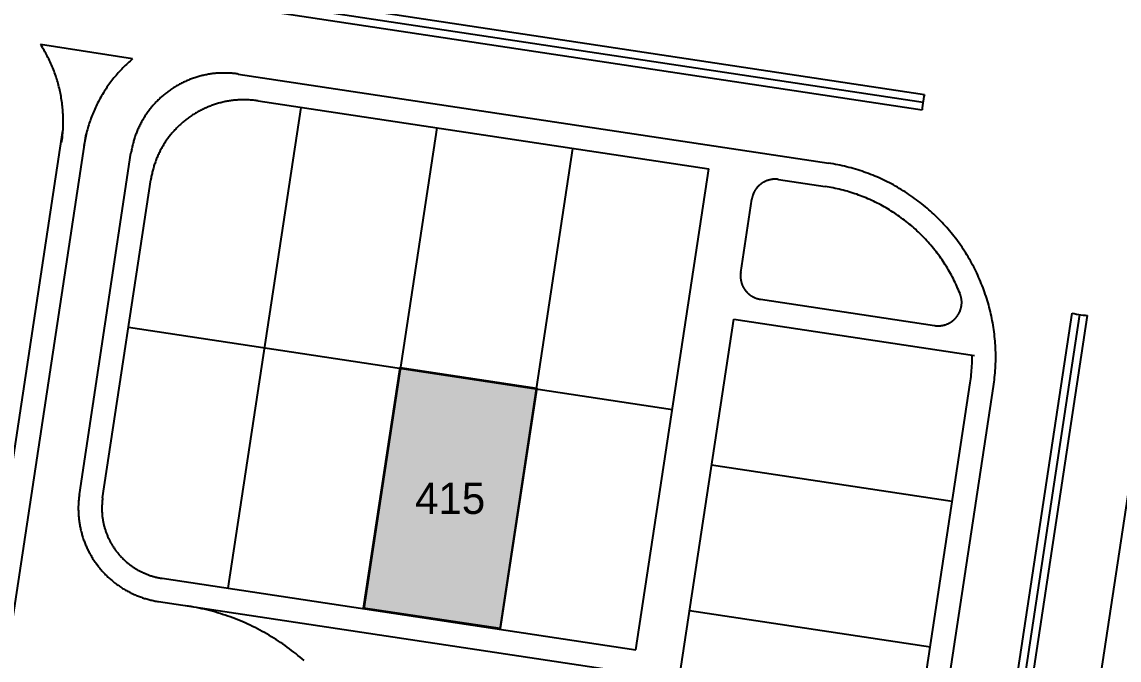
# Model space of a CAD drawing. Header units: metres. Extents: x 680594 to 684853, y 828874 to 830078.
# Drawn here: x 681529.5 to 681669.2, y 829694.5 to 829775.8 of the extents above; entities that cross this region are included whole.
import ezdxf
from ezdxf.enums import TextEntityAlignment as Align

# ---------------------------------------------------------------- set-up
doc = ezdxf.new("R2010")
doc.units = ezdxf.units.M
for name, color, linetype in [('PLOT_LINES', 7, 'Continuous'), ('PLOT_NUMBERS', 7, 'Continuous'), ('SELECTED_PLOTS', 3, 'Continuous')]:
    doc.layers.add(name, color=color, linetype=linetype)

msp = doc.modelspace()

# ---------------------------------------------------------------- hatches: boundary and pattern name
at = {"layer": 'SELECTED_PLOTS'}
h = msp.add_hatch(color=3, dxfattribs=at)
h.dxf.hatch_style = 1
h.paths.add_polyline_path([(681595.06, 829729.11), (681590.43, 829698.48), (681573.01, 829701.07), (681577.67, 829731.75)])

# ---------------------------------------------------------------- linework, layer by layer
at = {"layer": 'PLOT_LINES'}
for points in [[(680992.67, 829864.11), (681644.26, 829765.59)], [(680992.67, 829864.11), (681644.26, 829765.59)], [(681006.12, 829863.09), (681644.43, 829766.58)], [(681007.11, 829860.91), (681644.13, 829764.6)], [(681534.57, 829760.43), (681534.6, 829760.64), (681534.63, 829760.85), (681534.66, 829761.06), (681534.68, 829761.27), (681534.7, 829761.48), (681534.72, 829761.69), (681534.73, 829761.9), (681534.75, 829762.11), (681534.76, 829762.32), (681534.77, 829762.53), (681534.77, 829762.74), (681534.77, 829762.95), (681534.78, 829763.16), (681534.77, 829763.37), (681534.77, 829763.58), (681534.76, 829763.79), (681534.75, 829764), (681534.74, 829764.21), (681534.73, 829764.42), (681534.71, 829764.63), (681534.69, 829764.84), (681534.67, 829765.05), (681534.65, 829765.26), (681534.62, 829765.47), (681534.6, 829765.68), (681534.56, 829765.89), (681534.53, 829766.1), (681534.5, 829766.3), (681534.46, 829766.51), (681534.42, 829766.72), (681534.37, 829766.92), (681534.33, 829767.13), (681534.28, 829767.33), (681534.23, 829767.54), (681534.18, 829767.74), (681534.12, 829767.95), (681534.07, 829768.15), (681534.01, 829768.35), (681533.94, 829768.55), (681533.88, 829768.75), (681533.81, 829768.95), (681533.74, 829769.15), (681533.67, 829769.35), (681533.6, 829769.55), (681533.52, 829769.74), (681533.45, 829769.94), (681533.36, 829770.13), (681533.28, 829770.33), (681533.2, 829770.52), (681533.11, 829770.71), (681533.02, 829770.9), (681532.93, 829771.09), (681532.83, 829771.28), (681532.74, 829771.47), (681532.64, 829771.65), (681532.54, 829771.84), (681532.44, 829772.02), (681532.33, 829772.21), (681532.23, 829772.39), (681532.12, 829772.57), (681532.01, 829772.75), (681531.89, 829772.92)], [(681543.61, 829771.11), (681531.89, 829772.92)], [(681543.61, 829771.11), (681543.45, 829770.97), (681543.29, 829770.83), (681543.13, 829770.69), (681542.98, 829770.54), (681542.82, 829770.4), (681542.67, 829770.25), (681542.51, 829770.1), (681542.36, 829769.95), (681542.22, 829769.8), (681542.07, 829769.64), (681541.92, 829769.48), (681541.78, 829769.33), (681541.64, 829769.17), (681541.5, 829769), (681541.37, 829768.84), (681541.23, 829768.68), (681541.1, 829768.51), (681540.97, 829768.34), (681540.84, 829768.17), (681540.71, 829768), (681540.58, 829767.83), (681540.46, 829767.66), (681540.34, 829767.48), (681540.22, 829767.3), (681540.1, 829767.12), (681539.99, 829766.95), (681539.88, 829766.76), (681539.77, 829766.58), (681539.66, 829766.4), (681539.55, 829766.21), (681539.45, 829766.03), (681539.35, 829765.84), (681539.25, 829765.65), (681539.15, 829765.46), (681539.05, 829765.27), (681538.96, 829765.08), (681538.87, 829764.89), (681538.78, 829764.69), (681538.7, 829764.5), (681538.61, 829764.3), (681538.53, 829764.11), (681538.45, 829763.91), (681538.37, 829763.71), (681538.3, 829763.51), (681538.23, 829763.31), (681538.16, 829763.11), (681538.09, 829762.9), (681538.03, 829762.7), (681537.96, 829762.5), (681537.9, 829762.29), (681537.85, 829762.09), (681537.79, 829761.88), (681537.74, 829761.68), (681537.69, 829761.47), (681537.64, 829761.26), (681537.59, 829761.05), (681537.55, 829760.84), (681537.51, 829760.63), (681537.47, 829760.42), (681537.44, 829760.21), (681537.4, 829760)], [(681557.06, 829769.17), (681556.92, 829769.19), (681556.78, 829769.21), (681556.65, 829769.22), (681556.51, 829769.24), (681556.37, 829769.25), (681556.23, 829769.26), (681556.08, 829769.28), (681555.94, 829769.28), (681555.8, 829769.29), (681555.66, 829769.3), (681555.52, 829769.3), (681555.38, 829769.3), (681555.24, 829769.3), (681555.1, 829769.3), (681554.96, 829769.3), (681554.82, 829769.29), (681554.68, 829769.29), (681554.54, 829769.28), (681554.4, 829769.27), (681554.26, 829769.26), (681554.12, 829769.25), (681553.98, 829769.23), (681553.84, 829769.22), (681553.7, 829769.2), (681553.56, 829769.18), (681553.42, 829769.16), (681553.28, 829769.14), (681553.14, 829769.11), (681553, 829769.09), (681552.87, 829769.06), (681552.73, 829769.03), (681552.59, 829769), (681552.45, 829768.97), (681552.32, 829768.93), (681552.18, 829768.9), (681552.05, 829768.86), (681551.91, 829768.82), (681551.78, 829768.78), (681551.64, 829768.74), (681551.51, 829768.7), (681551.37, 829768.65), (681551.24, 829768.61), (681551.11, 829768.56), (681550.98, 829768.51), (681550.85, 829768.46), (681550.72, 829768.41), (681550.59, 829768.35), (681550.46, 829768.3), (681550.33, 829768.24), (681550.2, 829768.18), (681550.07, 829768.12), (681549.95, 829768.06), (681549.82, 829768), (681549.7, 829767.93), (681549.57, 829767.86), (681549.45, 829767.8), (681549.33, 829767.73), (681549.2, 829767.66), (681549.08, 829767.59), (681548.96, 829767.51), (681548.84, 829767.44), (681548.73, 829767.36), (681548.61, 829767.28), (681548.49, 829767.21), (681548.38, 829767.13), (681548.26, 829767.04), (681548.15, 829766.96), (681548.04, 829766.88), (681547.92, 829766.79), (681547.81, 829766.71), (681547.7, 829766.62), (681547.59, 829766.53), (681547.49, 829766.44), (681547.38, 829766.35), (681547.27, 829766.25), (681547.17, 829766.16), (681547.07, 829766.06), (681546.97, 829765.97), (681546.86, 829765.87), (681546.76, 829765.77), (681546.67, 829765.67), (681546.57, 829765.57), (681546.47, 829765.46), (681546.38, 829765.36), (681546.28, 829765.26), (681546.19, 829765.15), (681546.1, 829765.04), (681546.01, 829764.93), (681545.92, 829764.83), (681545.83, 829764.72), (681545.75, 829764.6), (681545.66, 829764.49), (681545.58, 829764.38), (681545.5, 829764.27), (681545.41, 829764.15), (681545.33, 829764.03), (681545.26, 829763.92), (681545.18, 829763.8), (681545.1, 829763.68), (681545.03, 829763.56), (681544.96, 829763.44), (681544.89, 829763.32), (681544.82, 829763.2), (681544.75, 829763.07), (681544.68, 829762.95), (681544.62, 829762.83), (681544.55, 829762.7), (681544.49, 829762.57), (681544.43, 829762.45), (681544.37, 829762.32), (681544.31, 829762.19), (681544.25, 829762.06), (681544.2, 829761.93), (681544.15, 829761.8), (681544.09, 829761.67), (681544.04, 829761.54), (681543.99, 829761.41), (681543.95, 829761.28), (681543.9, 829761.14), (681543.86, 829761.01), (681543.81, 829760.88), (681543.77, 829760.74), (681543.73, 829760.61), (681543.7, 829760.47), (681543.66, 829760.34), (681543.62, 829760.2), (681543.59, 829760.06), (681543.56, 829759.93), (681543.53, 829759.79), (681543.5, 829759.65), (681543.47, 829759.51), (681543.45, 829759.37), (681543.43, 829759.24), (681543.4, 829759.1)], [(681557.06, 829769.17), (681632.25, 829757.8)], [(681559.58, 829765.75), (681559.44, 829765.77), (681559.3, 829765.79), (681559.16, 829765.81), (681559.02, 829765.82), (681558.88, 829765.84), (681558.74, 829765.85), (681558.6, 829765.86), (681558.46, 829765.87), (681558.32, 829765.88), (681558.18, 829765.88), (681558.04, 829765.89), (681557.9, 829765.89), (681557.76, 829765.89), (681557.62, 829765.89), (681557.48, 829765.88), (681557.34, 829765.88), (681557.2, 829765.87), (681557.06, 829765.87), (681556.92, 829765.86), (681556.78, 829765.85), (681556.64, 829765.83), (681556.5, 829765.82), (681556.36, 829765.8), (681556.22, 829765.78), (681556.08, 829765.77), (681555.94, 829765.74), (681555.8, 829765.72), (681555.66, 829765.7), (681555.52, 829765.67), (681555.38, 829765.65), (681555.25, 829765.62), (681555.11, 829765.59), (681554.97, 829765.55), (681554.84, 829765.52), (681554.7, 829765.48), (681554.56, 829765.45), (681554.43, 829765.41), (681554.29, 829765.37), (681554.16, 829765.33), (681554.03, 829765.28), (681553.89, 829765.24), (681553.76, 829765.19), (681553.63, 829765.14), (681553.5, 829765.09), (681553.36, 829765.04), (681553.23, 829764.99), (681553.1, 829764.94), (681552.98, 829764.88), (681552.85, 829764.82), (681552.72, 829764.77), (681552.59, 829764.71), (681552.47, 829764.64), (681552.34, 829764.58), (681552.21, 829764.52), (681552.09, 829764.45), (681551.97, 829764.38), (681551.84, 829764.31), (681551.72, 829764.24), (681551.6, 829764.17), (681551.48, 829764.1), (681551.36, 829764.02), (681551.24, 829763.95), (681551.13, 829763.87), (681551.01, 829763.79), (681550.89, 829763.71), (681550.78, 829763.63), (681550.67, 829763.55), (681550.55, 829763.46), (681550.44, 829763.38), (681550.33, 829763.29), (681550.22, 829763.2), (681550.11, 829763.11), (681550, 829763.02), (681549.9, 829762.93), (681549.79, 829762.84), (681549.69, 829762.74), (681549.59, 829762.65), (681549.48, 829762.55), (681549.38, 829762.45), (681549.28, 829762.35), (681549.18, 829762.25), (681549.09, 829762.15), (681548.99, 829762.05), (681548.89, 829761.95), (681548.8, 829761.84), (681548.71, 829761.74), (681548.62, 829761.63), (681548.53, 829761.52), (681548.44, 829761.41), (681548.35, 829761.3), (681548.26, 829761.19), (681548.18, 829761.08), (681548.1, 829760.96), (681548.01, 829760.85), (681547.93, 829760.74), (681547.85, 829760.62), (681547.77, 829760.5), (681547.7, 829760.38), (681547.62, 829760.27), (681547.55, 829760.15), (681547.48, 829760.03), (681547.4, 829759.9), (681547.33, 829759.78), (681547.27, 829759.66), (681547.2, 829759.54), (681547.13, 829759.41), (681547.07, 829759.29), (681547.01, 829759.16), (681546.95, 829759.03), (681546.89, 829758.91), (681546.83, 829758.78), (681546.77, 829758.65), (681546.72, 829758.52), (681546.66, 829758.39), (681546.61, 829758.26), (681546.56, 829758.13), (681546.51, 829758), (681546.46, 829757.86), (681546.42, 829757.73), (681546.37, 829757.6), (681546.33, 829757.46), (681546.29, 829757.33), (681546.25, 829757.19), (681546.21, 829757.06), (681546.18, 829756.92), (681546.14, 829756.79), (681546.11, 829756.65), (681546.08, 829756.51), (681546.05, 829756.37), (681546.02, 829756.24), (681545.99, 829756.1), (681545.97, 829755.96), (681545.94, 829755.82), (681545.92, 829755.68)], [(681559.58, 829765.75), (681616.97, 829757.08)], [(681644.43, 829766.58), (681644.38, 829766.3), (681644.33, 829766.02), (681644.28, 829765.73), (681644.24, 829765.45), (681644.2, 829765.17), (681644.17, 829764.88), (681644.13, 829764.6)], [(681555.79, 829703.62), (681565.06, 829764.92)], [(681495.99, 829505.68), (681534.74, 829761.99)], [(681498.91, 829504.93), (681537.71, 829761.54)], [(681573.1, 829701.01), (681582.37, 829762.31)], [(681536.83, 829715.59), (681543.4, 829759.1)], [(681590.4, 829698.39), (681599.67, 829759.69)], [(681653.24, 829729.34), (681653.28, 829729.63), (681653.32, 829729.92), (681653.35, 829730.21), (681653.38, 829730.5), (681653.41, 829730.79), (681653.44, 829731.08), (681653.46, 829731.37), (681653.48, 829731.66), (681653.49, 829731.95), (681653.5, 829732.24), (681653.51, 829732.53), (681653.51, 829732.82), (681653.52, 829733.11), (681653.51, 829733.4), (681653.51, 829733.69), (681653.5, 829733.98), (681653.49, 829734.27), (681653.47, 829734.56), (681653.45, 829734.85), (681653.43, 829735.14), (681653.4, 829735.43), (681653.38, 829735.72), (681653.34, 829736.01), (681653.31, 829736.3), (681653.27, 829736.59), (681653.23, 829736.88), (681653.18, 829737.16), (681653.13, 829737.45), (681653.08, 829737.74), (681653.02, 829738.02), (681652.96, 829738.31), (681652.9, 829738.59), (681652.84, 829738.88), (681652.77, 829739.16), (681652.69, 829739.44), (681652.62, 829739.72), (681652.54, 829740), (681652.46, 829740.28), (681652.37, 829740.56), (681652.28, 829740.83), (681652.19, 829741.11), (681652.1, 829741.39), (681652, 829741.66), (681651.9, 829741.93), (681651.79, 829742.2), (681651.68, 829742.47), (681651.57, 829742.74), (681651.46, 829743.01), (681651.34, 829743.28), (681651.22, 829743.54), (681651.1, 829743.81), (681650.97, 829744.07), (681650.84, 829744.33), (681650.71, 829744.59), (681650.58, 829744.84), (681650.44, 829745.1), (681650.3, 829745.35), (681650.15, 829745.61), (681650, 829745.86), (681649.85, 829746.11), (681649.7, 829746.35), (681649.55, 829746.6), (681649.39, 829746.84), (681649.23, 829747.09), (681649.06, 829747.33), (681648.89, 829747.56), (681648.72, 829747.8), (681648.55, 829748.03), (681648.38, 829748.27), (681648.2, 829748.5), (681648.02, 829748.72), (681647.83, 829748.95), (681647.65, 829749.17), (681647.46, 829749.4), (681647.27, 829749.61), (681647.07, 829749.83), (681646.88, 829750.05), (681646.68, 829750.26), (681646.48, 829750.47), (681646.28, 829750.68), (681646.07, 829750.88), (681645.86, 829751.09), (681645.65, 829751.29), (681645.44, 829751.48), (681645.22, 829751.68), (681645, 829751.87), (681644.78, 829752.06), (681644.56, 829752.25), (681644.34, 829752.44), (681644.11, 829752.62), (681643.88, 829752.8), (681643.65, 829752.98), (681643.42, 829753.15), (681643.19, 829753.32), (681642.95, 829753.49), (681642.71, 829753.66), (681642.47, 829753.82), (681642.23, 829753.98), (681641.98, 829754.14), (681641.74, 829754.3), (681641.49, 829754.45), (681641.24, 829754.6), (681640.99, 829754.75), (681640.74, 829754.89), (681640.48, 829755.03), (681640.23, 829755.17), (681639.97, 829755.3), (681639.71, 829755.44), (681639.45, 829755.56), (681639.19, 829755.69), (681638.92, 829755.81), (681638.66, 829755.93), (681638.39, 829756.05), (681638.12, 829756.16), (681637.85, 829756.27), (681637.58, 829756.38), (681637.31, 829756.48), (681637.04, 829756.58), (681636.76, 829756.68), (681636.49, 829756.78), (681636.21, 829756.87), (681635.94, 829756.95), (681635.66, 829757.04), (681635.38, 829757.12), (681635.1, 829757.2), (681634.82, 829757.27), (681634.53, 829757.35), (681634.25, 829757.41), (681633.97, 829757.48), (681633.68, 829757.54), (681633.4, 829757.6), (681633.11, 829757.65), (681632.83, 829757.71), (681632.54, 829757.75), (681632.25, 829757.8)], [(681607.7, 829695.77), (681616.97, 829757.08)], [(681625.87, 829755.73), (681625.84, 829755.74), (681625.8, 829755.74), (681625.77, 829755.74), (681625.73, 829755.75), (681625.7, 829755.75), (681625.66, 829755.75), (681625.63, 829755.76), (681625.59, 829755.76), (681625.56, 829755.76), (681625.52, 829755.76), (681625.49, 829755.76), (681625.45, 829755.76), (681625.42, 829755.76), (681625.38, 829755.76), (681625.35, 829755.76), (681625.31, 829755.76), (681625.28, 829755.76), (681625.24, 829755.76), (681625.21, 829755.76), (681625.17, 829755.75), (681625.14, 829755.75), (681625.1, 829755.75), (681625.07, 829755.74), (681625.03, 829755.74), (681625, 829755.73), (681624.96, 829755.73), (681624.93, 829755.72), (681624.89, 829755.72), (681624.86, 829755.71), (681624.82, 829755.7), (681624.79, 829755.7), (681624.75, 829755.69), (681624.72, 829755.68), (681624.69, 829755.67), (681624.65, 829755.66), (681624.62, 829755.65), (681624.58, 829755.64), (681624.55, 829755.63), (681624.52, 829755.62), (681624.48, 829755.61), (681624.45, 829755.6), (681624.42, 829755.59), (681624.38, 829755.58), (681624.35, 829755.57), (681624.32, 829755.55), (681624.29, 829755.54), (681624.25, 829755.53), (681624.22, 829755.51), (681624.19, 829755.5), (681624.16, 829755.48), (681624.12, 829755.47), (681624.09, 829755.45), (681624.06, 829755.44), (681624.03, 829755.42), (681624, 829755.4), (681623.97, 829755.39), (681623.94, 829755.37), (681623.91, 829755.35), (681623.88, 829755.33), (681623.85, 829755.32), (681623.82, 829755.3), (681623.79, 829755.28), (681623.76, 829755.26), (681623.73, 829755.24), (681623.7, 829755.22), (681623.67, 829755.2), (681623.64, 829755.18), (681623.62, 829755.16), (681623.59, 829755.14), (681623.56, 829755.11), (681623.53, 829755.09), (681623.51, 829755.07), (681623.48, 829755.05), (681623.45, 829755.02), (681623.43, 829755), (681623.4, 829754.98), (681623.37, 829754.95), (681623.35, 829754.93), (681623.32, 829754.91), (681623.3, 829754.88), (681623.27, 829754.86), (681623.25, 829754.83), (681623.22, 829754.8), (681623.2, 829754.78), (681623.18, 829754.75), (681623.15, 829754.73), (681623.13, 829754.7), (681623.11, 829754.67), (681623.09, 829754.64), (681623.06, 829754.62), (681623.04, 829754.59), (681623.02, 829754.56), (681623, 829754.53), (681622.98, 829754.5), (681622.96, 829754.48), (681622.94, 829754.45), (681622.92, 829754.42), (681622.9, 829754.39), (681622.88, 829754.36), (681622.86, 829754.33), (681622.85, 829754.3), (681622.83, 829754.27), (681622.81, 829754.24), (681622.79, 829754.21), (681622.78, 829754.18), (681622.76, 829754.15), (681622.74, 829754.11), (681622.73, 829754.08), (681622.71, 829754.05), (681622.7, 829754.02), (681622.68, 829753.99), (681622.67, 829753.95), (681622.66, 829753.92), (681622.64, 829753.89), (681622.63, 829753.86), (681622.62, 829753.82), (681622.61, 829753.79), (681622.59, 829753.76), (681622.58, 829753.72), (681622.57, 829753.69), (681622.56, 829753.66), (681622.55, 829753.62), (681622.54, 829753.59), (681622.53, 829753.56), (681622.52, 829753.52), (681622.51, 829753.49), (681622.5, 829753.45), (681622.5, 829753.42), (681622.49, 829753.39), (681622.48, 829753.35), (681622.48, 829753.32), (681622.47, 829753.28), (681622.46, 829753.25), (681622.46, 829753.21)], [(681539.79, 829715.14), (681545.92, 829755.68)], [(681625.87, 829755.73), (681631.8, 829754.83)], [(681648.97, 829741.18), (681648.88, 829741.42), (681648.78, 829741.65), (681648.67, 829741.89), (681648.57, 829742.13), (681648.46, 829742.36), (681648.35, 829742.6), (681648.24, 829742.83), (681648.12, 829743.06), (681648.01, 829743.29), (681647.88, 829743.52), (681647.76, 829743.74), (681647.63, 829743.97), (681647.51, 829744.19), (681647.37, 829744.41), (681647.24, 829744.63), (681647.1, 829744.85), (681646.96, 829745.07), (681646.82, 829745.28), (681646.68, 829745.5), (681646.53, 829745.71), (681646.38, 829745.92), (681646.23, 829746.13), (681646.07, 829746.34), (681645.92, 829746.54), (681645.76, 829746.74), (681645.6, 829746.95), (681645.43, 829747.14), (681645.27, 829747.34), (681645.1, 829747.54), (681644.93, 829747.73), (681644.76, 829747.92), (681644.58, 829748.11), (681644.4, 829748.3), (681644.22, 829748.48), (681644.04, 829748.67), (681643.86, 829748.85), (681643.67, 829749.03), (681643.48, 829749.2), (681643.29, 829749.38), (681643.1, 829749.55), (681642.91, 829749.72), (681642.71, 829749.89), (681642.51, 829750.05), (681642.31, 829750.22), (681642.11, 829750.38), (681641.91, 829750.54), (681641.7, 829750.69), (681641.49, 829750.85), (681641.28, 829751), (681641.07, 829751.14), (681640.86, 829751.29), (681640.65, 829751.43), (681640.43, 829751.58), (681640.21, 829751.71), (681639.99, 829751.85), (681639.77, 829751.98), (681639.55, 829752.11), (681639.33, 829752.24), (681639.1, 829752.37), (681638.87, 829752.49), (681638.65, 829752.61), (681638.42, 829752.73), (681638.18, 829752.84), (681637.95, 829752.95), (681637.72, 829753.06), (681637.48, 829753.17), (681637.25, 829753.27), (681637.01, 829753.38), (681636.77, 829753.47), (681636.53, 829753.57), (681636.29, 829753.66), (681636.05, 829753.75), (681635.81, 829753.84), (681635.56, 829753.92), (681635.32, 829754), (681635.07, 829754.08), (681634.82, 829754.16), (681634.58, 829754.23), (681634.33, 829754.3), (681634.08, 829754.37), (681633.83, 829754.43), (681633.58, 829754.49), (681633.33, 829754.55), (681633.07, 829754.6), (681632.82, 829754.66), (681632.57, 829754.7), (681632.31, 829754.75), (681632.06, 829754.79), (681631.8, 829754.83)], [(681621.05, 829743.87), (681622.46, 829753.21)], [(681621.05, 829743.87), (681621.04, 829743.84), (681621.04, 829743.8), (681621.03, 829743.77), (681621.03, 829743.74), (681621.02, 829743.7), (681621.02, 829743.67), (681621.02, 829743.63), (681621.02, 829743.6), (681621.01, 829743.56), (681621.01, 829743.53), (681621.01, 829743.49), (681621.01, 829743.46), (681621.01, 829743.42), (681621.01, 829743.39), (681621.01, 829743.35), (681621.01, 829743.32), (681621.02, 829743.28), (681621.02, 829743.25), (681621.02, 829743.21), (681621.02, 829743.18), (681621.03, 829743.14), (681621.03, 829743.11), (681621.03, 829743.07), (681621.04, 829743.04), (681621.04, 829743), (681621.05, 829742.97), (681621.05, 829742.93), (681621.06, 829742.9), (681621.06, 829742.87), (681621.07, 829742.83), (681621.08, 829742.8), (681621.09, 829742.76), (681621.09, 829742.73), (681621.1, 829742.7), (681621.11, 829742.66), (681621.12, 829742.63), (681621.13, 829742.59), (681621.14, 829742.56), (681621.15, 829742.53), (681621.16, 829742.49), (681621.17, 829742.46), (681621.18, 829742.43), (681621.19, 829742.4), (681621.21, 829742.36), (681621.22, 829742.33), (681621.23, 829742.3), (681621.24, 829742.27), (681621.26, 829742.23), (681621.27, 829742.2), (681621.29, 829742.17), (681621.3, 829742.14), (681621.32, 829742.11), (681621.33, 829742.08), (681621.35, 829742.04), (681621.36, 829742.01), (681621.38, 829741.98), (681621.4, 829741.95), (681621.42, 829741.92), (681621.43, 829741.89), (681621.45, 829741.86), (681621.47, 829741.83), (681621.49, 829741.8), (681621.51, 829741.77), (681621.53, 829741.74), (681621.55, 829741.72), (681621.57, 829741.69), (681621.59, 829741.66), (681621.61, 829741.63), (681621.63, 829741.6), (681621.65, 829741.58), (681621.67, 829741.55), (681621.69, 829741.52), (681621.72, 829741.49), (681621.74, 829741.47), (681621.76, 829741.44), (681621.78, 829741.41), (681621.81, 829741.39), (681621.83, 829741.36), (681621.86, 829741.34), (681621.88, 829741.31), (681621.91, 829741.29), (681621.93, 829741.26), (681621.96, 829741.24), (681621.98, 829741.22), (681622.01, 829741.19), (681622.03, 829741.17), (681622.06, 829741.15), (681622.09, 829741.12), (681622.11, 829741.1), (681622.14, 829741.08), (681622.17, 829741.06), (681622.2, 829741.04), (681622.22, 829741.02), (681622.25, 829741), (681622.28, 829740.98), (681622.31, 829740.96), (681622.34, 829740.94), (681622.37, 829740.92), (681622.4, 829740.9), (681622.43, 829740.88), (681622.45, 829740.86), (681622.48, 829740.84), (681622.51, 829740.83), (681622.55, 829740.81), (681622.58, 829740.79), (681622.61, 829740.77), (681622.64, 829740.76), (681622.67, 829740.74), (681622.7, 829740.73), (681622.73, 829740.71), (681622.76, 829740.7), (681622.79, 829740.68), (681622.83, 829740.67), (681622.86, 829740.66), (681622.89, 829740.64), (681622.92, 829740.63), (681622.96, 829740.62), (681622.99, 829740.6), (681623.02, 829740.59), (681623.06, 829740.58), (681623.09, 829740.57), (681623.12, 829740.56), (681623.15, 829740.55), (681623.19, 829740.54), (681623.22, 829740.53), (681623.26, 829740.52), (681623.29, 829740.51), (681623.32, 829740.51), (681623.36, 829740.5), (681623.39, 829740.49), (681623.43, 829740.48), (681623.46, 829740.48), (681623.49, 829740.47), (681623.53, 829740.46), (681623.56, 829740.46)], [(681623.56, 829740.46), (681645.73, 829737.11)], [(681645.73, 829737.11), (681645.77, 829737.1), (681645.8, 829737.1), (681645.84, 829737.09), (681645.87, 829737.09), (681645.91, 829737.09), (681645.94, 829737.08), (681645.98, 829737.08), (681646.01, 829737.08), (681646.05, 829737.08), (681646.08, 829737.07), (681646.12, 829737.07), (681646.15, 829737.07), (681646.19, 829737.07), (681646.22, 829737.07), (681646.26, 829737.07), (681646.29, 829737.07), (681646.33, 829737.08), (681646.36, 829737.08), (681646.4, 829737.08), (681646.43, 829737.08), (681646.47, 829737.09), (681646.5, 829737.09), (681646.54, 829737.09), (681646.57, 829737.1), (681646.61, 829737.1), (681646.64, 829737.11), (681646.67, 829737.11), (681646.71, 829737.12), (681646.74, 829737.13), (681646.78, 829737.13), (681646.81, 829737.14), (681646.85, 829737.15), (681646.88, 829737.16), (681646.91, 829737.16), (681646.95, 829737.17), (681646.98, 829737.18), (681647.01, 829737.19), (681647.05, 829737.2), (681647.08, 829737.21), (681647.12, 829737.22), (681647.15, 829737.23), (681647.18, 829737.24), (681647.21, 829737.26), (681647.25, 829737.27), (681647.28, 829737.28), (681647.31, 829737.29), (681647.34, 829737.31), (681647.38, 829737.32), (681647.41, 829737.33), (681647.44, 829737.35), (681647.47, 829737.36), (681647.5, 829737.38), (681647.53, 829737.4), (681647.57, 829737.41), (681647.6, 829737.43), (681647.63, 829737.44), (681647.66, 829737.46), (681647.69, 829737.48), (681647.72, 829737.5), (681647.75, 829737.51), (681647.78, 829737.53), (681647.81, 829737.55), (681647.84, 829737.57), (681647.87, 829737.59), (681647.89, 829737.61), (681647.92, 829737.63), (681647.95, 829737.65), (681647.98, 829737.67), (681648.01, 829737.69), (681648.04, 829737.71), (681648.06, 829737.74), (681648.09, 829737.76), (681648.12, 829737.78), (681648.14, 829737.8), (681648.17, 829737.83), (681648.2, 829737.85), (681648.22, 829737.87), (681648.25, 829737.9), (681648.27, 829737.92), (681648.3, 829737.95), (681648.32, 829737.97), (681648.35, 829737.99), (681648.37, 829738.02), (681648.39, 829738.05), (681648.42, 829738.07), (681648.44, 829738.1), (681648.46, 829738.12), (681648.49, 829738.15), (681648.51, 829738.18), (681648.53, 829738.21), (681648.55, 829738.23), (681648.57, 829738.26), (681648.59, 829738.29), (681648.61, 829738.32), (681648.64, 829738.35), (681648.66, 829738.37), (681648.67, 829738.4), (681648.69, 829738.43), (681648.71, 829738.46), (681648.73, 829738.49), (681648.75, 829738.52), (681648.77, 829738.55), (681648.79, 829738.58), (681648.8, 829738.61), (681648.82, 829738.64), (681648.84, 829738.67), (681648.85, 829738.7), (681648.87, 829738.74), (681648.88, 829738.77), (681648.9, 829738.8), (681648.91, 829738.83), (681648.93, 829738.86), (681648.94, 829738.89), (681648.95, 829738.93), (681648.97, 829738.96), (681648.98, 829738.99), (681648.99, 829739.02), (681649.01, 829739.06), (681649.02, 829739.09), (681649.03, 829739.12), (681649.04, 829739.16), (681649.05, 829739.19), (681649.06, 829739.22), (681649.07, 829739.26), (681649.08, 829739.29), (681649.09, 829739.32), (681649.1, 829739.36), (681649.1, 829739.39), (681649.11, 829739.43), (681649.12, 829739.46), (681649.13, 829739.49), (681649.13, 829739.53), (681649.14, 829739.56), (681649.14, 829739.6), (681649.15, 829739.63), (681649.15, 829739.67), (681649.16, 829739.7), (681649.16, 829739.74), (681649.17, 829739.77), (681649.17, 829739.81), (681649.17, 829739.84), (681649.18, 829739.88), (681649.18, 829739.91), (681649.18, 829739.94), (681649.18, 829739.98), (681649.18, 829740.01), (681649.18, 829740.05), (681649.18, 829740.08), (681649.18, 829740.12), (681649.18, 829740.15), (681649.18, 829740.19), (681649.18, 829740.22), (681649.18, 829740.26), (681649.17, 829740.29), (681649.17, 829740.33), (681649.17, 829740.36), (681649.16, 829740.4), (681649.16, 829740.43), (681649.16, 829740.47), (681649.15, 829740.5), (681649.15, 829740.54), (681649.14, 829740.57), (681649.13, 829740.61), (681649.13, 829740.64), (681649.12, 829740.68), (681649.11, 829740.71), (681649.11, 829740.74), (681649.1, 829740.78), (681649.09, 829740.81), (681649.08, 829740.85), (681649.07, 829740.88), (681649.06, 829740.91), (681649.05, 829740.95), (681649.04, 829740.98), (681649.03, 829741.01), (681649.02, 829741.05), (681649.01, 829741.08), (681649, 829741.11), (681648.98, 829741.14), (681648.97, 829741.18)], [(681611.73, 829682.24), (681620.15, 829737.94)], [(681620.15, 829737.94), (681650.8, 829733.31)], [(681625.57, 829489.5), (681663.24, 829738.68)], [(681626.56, 829489.35), (681664.23, 829738.51)], [(681627.55, 829489.2), (681665.22, 829738.38)], [(681663.24, 829738.68), (681663.52, 829738.63), (681663.81, 829738.58), (681664.09, 829738.53), (681664.37, 829738.49), (681664.65, 829738.45), (681664.94, 829738.42), (681665.22, 829738.38)], [(681543.08, 829736.9), (681612.34, 829726.42)], [(681650.27, 829729.79), (681650.31, 829730.06), (681650.34, 829730.34), (681650.38, 829730.61), (681650.41, 829730.88), (681650.43, 829731.16), (681650.45, 829731.43), (681650.47, 829731.7), (681650.49, 829731.98), (681650.5, 829732.25), (681650.51, 829732.53), (681650.51, 829732.8), (681650.52, 829733.08), (681650.51, 829733.35)], [(681617.16, 829490.77), (681653.24, 829729.34)], [(681642.38, 829677.61), (681650.27, 829729.79)], [(681653.36, 829603.09), (681672.02, 829726.5)], [(681617.34, 829719.37), (681647.99, 829714.74)], [(681536.83, 829715.59), (681536.81, 829715.45), (681536.79, 829715.31), (681536.77, 829715.18), (681536.76, 829715.04), (681536.74, 829714.9), (681536.73, 829714.76), (681536.72, 829714.62), (681536.71, 829714.48), (681536.7, 829714.34), (681536.7, 829714.2), (681536.69, 829714.06), (681536.69, 829713.92), (681536.69, 829713.78), (681536.69, 829713.64), (681536.7, 829713.5), (681536.7, 829713.36), (681536.71, 829713.22), (681536.71, 829713.09), (681536.72, 829712.95), (681536.73, 829712.81), (681536.74, 829712.67), (681536.76, 829712.53), (681536.77, 829712.39), (681536.79, 829712.25), (681536.81, 829712.11), (681536.83, 829711.97), (681536.85, 829711.84), (681536.88, 829711.7), (681536.9, 829711.56), (681536.93, 829711.43), (681536.96, 829711.29), (681536.99, 829711.15), (681537.02, 829711.02), (681537.05, 829710.88), (681537.09, 829710.75), (681537.12, 829710.61), (681537.16, 829710.48), (681537.2, 829710.34), (681537.24, 829710.21), (681537.28, 829710.08), (681537.33, 829709.94), (681537.37, 829709.81), (681537.42, 829709.68), (681537.47, 829709.55), (681537.52, 829709.42), (681537.57, 829709.29), (681537.62, 829709.16), (681537.68, 829709.03), (681537.73, 829708.9), (681537.79, 829708.78), (681537.85, 829708.65), (681537.91, 829708.52), (681537.97, 829708.4), (681538.04, 829708.27), (681538.1, 829708.15), (681538.17, 829708.03), (681538.24, 829707.91), (681538.31, 829707.78), (681538.38, 829707.66), (681538.45, 829707.54), (681538.52, 829707.43), (681538.6, 829707.31), (681538.67, 829707.19), (681538.75, 829707.08), (681538.83, 829706.96), (681538.91, 829706.85), (681538.99, 829706.73), (681539.07, 829706.62), (681539.16, 829706.51), (681539.24, 829706.4), (681539.33, 829706.29), (681539.42, 829706.18), (681539.51, 829706.07), (681539.6, 829705.97), (681539.69, 829705.86), (681539.78, 829705.76), (681539.88, 829705.65), (681539.97, 829705.55), (681540.07, 829705.45), (681540.17, 829705.35), (681540.27, 829705.25), (681540.37, 829705.16), (681540.47, 829705.06), (681540.57, 829704.96), (681540.67, 829704.87), (681540.78, 829704.78), (681540.88, 829704.69), (681540.99, 829704.6), (681541.1, 829704.51), (681541.21, 829704.42), (681541.32, 829704.33), (681541.43, 829704.25), (681541.54, 829704.16), (681541.65, 829704.08), (681541.76, 829704), (681541.88, 829703.92), (681541.99, 829703.84), (681542.11, 829703.76), (681542.23, 829703.69), (681542.34, 829703.61), (681542.46, 829703.54), (681542.58, 829703.47), (681542.7, 829703.4), (681542.83, 829703.33), (681542.95, 829703.26), (681543.07, 829703.2), (681543.19, 829703.13), (681543.32, 829703.07), (681543.44, 829703.01), (681543.57, 829702.95), (681543.7, 829702.89), (681543.82, 829702.83), (681543.95, 829702.77), (681544.08, 829702.72), (681544.21, 829702.67), (681544.34, 829702.61), (681544.47, 829702.56), (681544.6, 829702.52), (681544.73, 829702.47), (681544.86, 829702.42), (681545, 829702.38), (681545.13, 829702.34), (681545.26, 829702.3), (681545.4, 829702.26), (681545.53, 829702.22), (681545.67, 829702.18), (681545.8, 829702.15), (681545.94, 829702.12), (681546.07, 829702.09), (681546.21, 829702.06), (681546.35, 829702.03), (681546.48, 829702), (681546.62, 829701.98), (681546.76, 829701.95), (681546.9, 829701.93)], [(681539.79, 829715.14), (681539.78, 829715.04), (681539.76, 829714.94), (681539.75, 829714.83), (681539.74, 829714.73), (681539.73, 829714.62), (681539.72, 829714.52), (681539.71, 829714.41), (681539.71, 829714.31), (681539.7, 829714.21), (681539.7, 829714.1), (681539.69, 829714), (681539.69, 829713.89), (681539.69, 829713.79), (681539.69, 829713.68), (681539.69, 829713.58), (681539.7, 829713.47), (681539.7, 829713.37), (681539.71, 829713.26), (681539.71, 829713.16), (681539.72, 829713.05), (681539.73, 829712.95), (681539.74, 829712.85), (681539.75, 829712.74), (681539.77, 829712.64), (681539.78, 829712.53), (681539.8, 829712.43), (681539.81, 829712.33), (681539.83, 829712.22), (681539.85, 829712.12), (681539.87, 829712.02), (681539.89, 829711.92), (681539.91, 829711.81), (681539.94, 829711.71), (681539.96, 829711.61), (681539.99, 829711.51), (681540.01, 829711.41), (681540.04, 829711.31), (681540.07, 829711.21), (681540.1, 829711.11), (681540.14, 829711.01), (681540.17, 829710.91), (681540.2, 829710.81), (681540.24, 829710.71), (681540.27, 829710.61), (681540.31, 829710.51), (681540.35, 829710.42), (681540.39, 829710.32), (681540.43, 829710.22), (681540.47, 829710.13), (681540.52, 829710.03), (681540.56, 829709.94), (681540.61, 829709.84), (681540.65, 829709.75), (681540.7, 829709.66), (681540.75, 829709.56), (681540.8, 829709.47), (681540.85, 829709.38), (681540.9, 829709.29), (681540.96, 829709.2), (681541.01, 829709.11), (681541.06, 829709.02), (681541.12, 829708.93), (681541.18, 829708.84), (681541.24, 829708.76), (681541.3, 829708.67), (681541.36, 829708.58), (681541.42, 829708.5), (681541.48, 829708.41), (681541.54, 829708.33), (681541.61, 829708.25), (681541.67, 829708.17), (681541.74, 829708.08), (681541.8, 829708), (681541.87, 829707.92), (681541.94, 829707.85), (681542.01, 829707.77), (681542.08, 829707.69), (681542.15, 829707.61), (681542.23, 829707.54), (681542.3, 829707.46), (681542.37, 829707.39), (681542.45, 829707.32), (681542.52, 829707.24), (681542.6, 829707.17), (681542.68, 829707.1), (681542.76, 829707.03), (681542.83, 829706.96), (681542.91, 829706.9), (681543, 829706.83), (681543.08, 829706.76), (681543.16, 829706.7), (681543.24, 829706.63), (681543.33, 829706.57), (681543.41, 829706.51), (681543.5, 829706.45), (681543.58, 829706.39), (681543.67, 829706.33), (681543.76, 829706.27), (681543.84, 829706.22), (681543.93, 829706.16), (681544.02, 829706.1), (681544.11, 829706.05), (681544.2, 829706), (681544.29, 829705.95), (681544.38, 829705.9), (681544.48, 829705.85), (681544.57, 829705.8), (681544.66, 829705.75), (681544.76, 829705.7), (681544.85, 829705.66), (681544.95, 829705.61), (681545.04, 829705.57), (681545.14, 829705.53), (681545.23, 829705.49), (681545.33, 829705.45), (681545.43, 829705.41), (681545.53, 829705.37), (681545.62, 829705.34), (681545.72, 829705.3), (681545.82, 829705.27), (681545.92, 829705.23), (681546.02, 829705.2), (681546.12, 829705.17), (681546.22, 829705.14), (681546.32, 829705.11), (681546.42, 829705.09), (681546.52, 829705.06), (681546.63, 829705.04), (681546.73, 829705.01), (681546.83, 829704.99), (681546.93, 829704.97), (681547.04, 829704.95), (681547.14, 829704.93), (681547.24, 829704.91), (681547.35, 829704.9)], [(681547.35, 829704.9), (681607.7, 829695.77)], [(681546.9, 829701.93), (681610.22, 829692.36)], [(681565.45, 829694.41), (681565.19, 829694.63), (681564.93, 829694.86), (681564.66, 829695.07), (681564.4, 829695.29), (681564.13, 829695.5), (681563.85, 829695.71), (681563.58, 829695.92), (681563.3, 829696.12), (681563.02, 829696.32), (681562.74, 829696.52), (681562.46, 829696.71), (681562.17, 829696.9), (681561.89, 829697.09), (681561.59, 829697.27), (681561.3, 829697.45), (681561.01, 829697.63), (681560.71, 829697.8), (681560.41, 829697.97), (681560.11, 829698.13), (681559.81, 829698.3), (681559.51, 829698.46), (681559.2, 829698.61), (681558.89, 829698.76), (681558.58, 829698.91), (681558.27, 829699.06), (681557.96, 829699.2), (681557.64, 829699.34), (681557.33, 829699.47), (681557.01, 829699.6), (681556.69, 829699.73), (681556.37, 829699.85), (681556.05, 829699.97), (681555.73, 829700.08), (681555.4, 829700.19), (681555.07, 829700.3), (681554.75, 829700.4), (681554.42, 829700.5), (681554.09, 829700.6), (681553.76, 829700.69), (681553.43, 829700.78), (681553.09, 829700.87), (681552.76, 829700.95), (681552.43, 829701.02), (681552.09, 829701.1), (681551.75, 829701.17), (681551.42, 829701.23), (681551.08, 829701.29), (681550.74, 829701.35), (681550.4, 829701.4)], [(681614.53, 829700.81), (681645.19, 829696.17)]]:
    msp.add_lwpolyline(points, dxfattribs=at)
at = {"layer": 'SELECTED_PLOTS', "color": 7}
msp.add_lwpolyline([(681595.06, 829729.11), (681590.43, 829698.48), (681573.01, 829701.07), (681577.67, 829731.75)], close=True, dxfattribs=at)

# ---------------------------------------------------------------- texts
at = {"layer": 'PLOT_NUMBERS', "color": 7}
msp.add_text('415', height=4, dxfattribs=at).set_placement((681584.04, 829715.1), align=Align.MIDDLE_CENTER)

doc.saveas('drawing.dxf')
